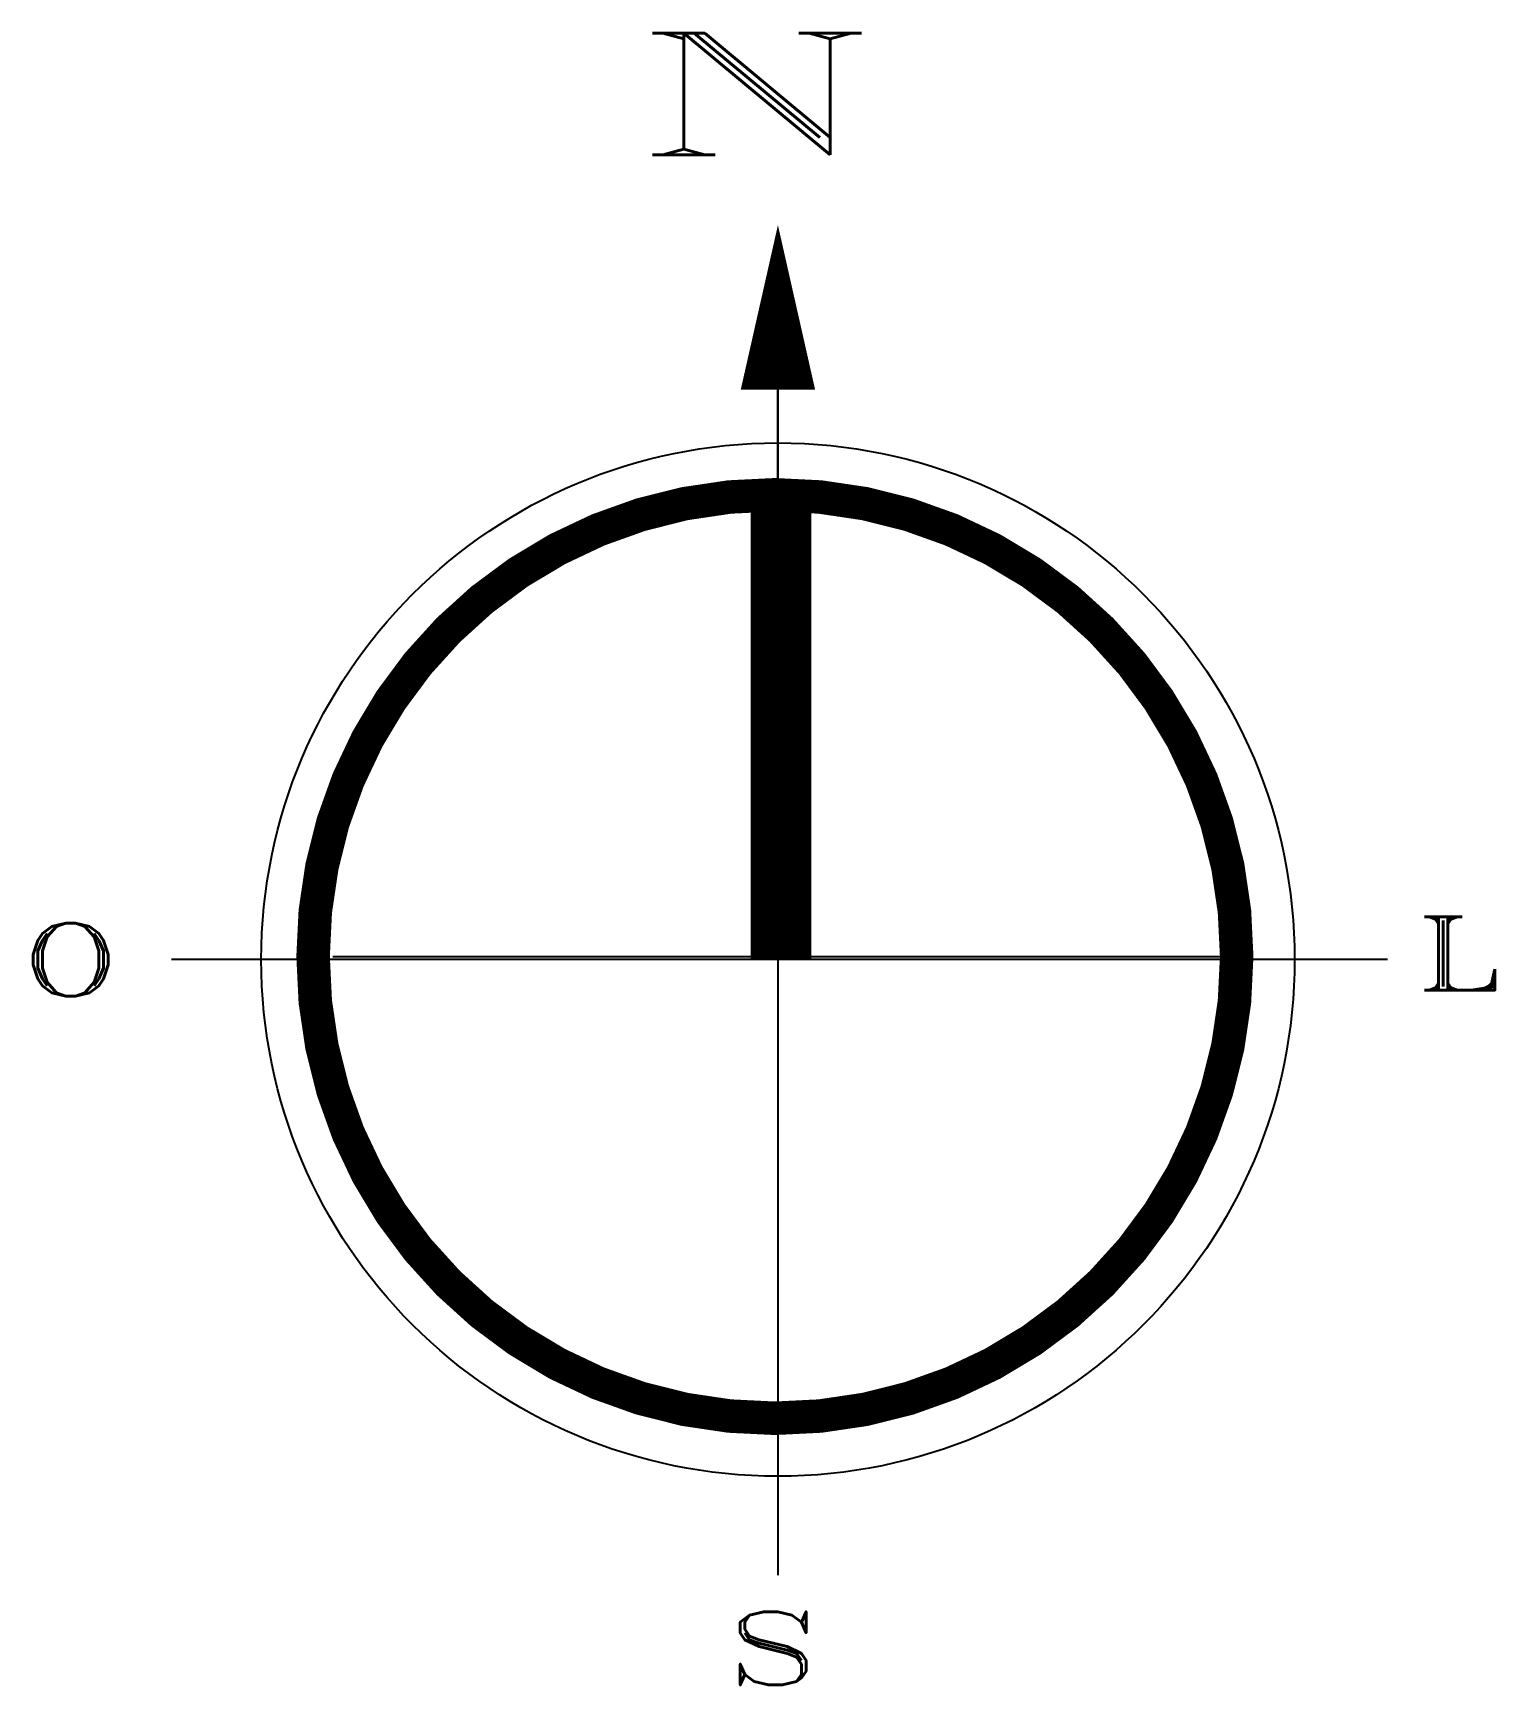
# Model space of a CAD drawing. Header units: metres. Extents: x -1.23 to 1.17, y -1.19 to 1.52.
import ezdxf

# ---------------------------------------------------------------- set-up
doc = ezdxf.new("R2010")
doc.units = ezdxf.units.M
doc.styles.add('ROMANT', font='romant', dxfattribs={"width": 1.5, "height": 0.12})

msp = doc.modelspace()

# ---------------------------------------------------------------- linework, layer by layer
for p, q in [((-0.005, 0.985), (-0.005, -1.015)), ((-0.005, -0.005), (-0.005, 0.985)), ((-0.735, 0), (0.725, 0)), ((0.995, -0.005), (-1, -0.005))]:
    msp.add_line(p, q)
msp.add_lwpolyline([(-0.005, 0.93, 0.122, 0, 0), (-0.005, 1.2, 0, 0, 0)], format="xyseb")
at = {"const_width": 0.1}
msp.add_lwpolyline([(0, -0.005), (0, -0.005), (0, 0.74)], dxfattribs=at)
at = {"const_width": 0.055}
msp.add_lwpolyline([(-0.7675, 0, 1), (0.7475, 0, 1)], format="xyb", close=True, dxfattribs=at)
for radius in [0.8475, 0.7698, 0.7679, 0.7638, 0.7501, 0.7446]:
    msp.add_circle((-0.005, -0.005), radius)

# ---------------------------------------------------------------- texts
at = {"style": 'ROMANT'}
for s, height, width, p in [('N', 0.2, 2, (-0.245, 1.315)), ('O', 0.12, 1.5, (-1.25, -0.065)), ('L', 0.12, 1.5, (1.04, -0.055)), ('S', 0.12, 1.5, (-0.09, -1.195))]:
    msp.add_text(s, height=height, dxfattribs=dict(at, width=width)).set_placement(p)

doc.saveas('drawing.dxf')
